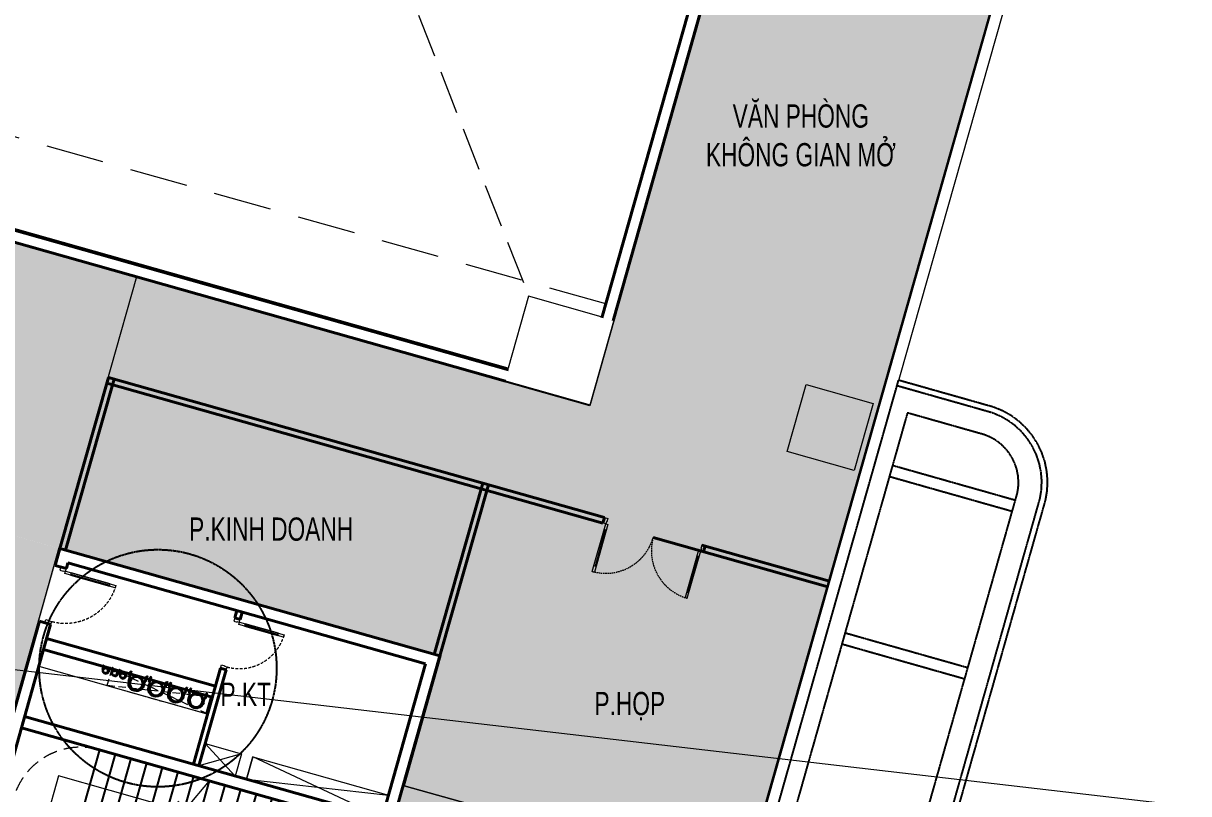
# Model space of a CAD drawing. Header units: millimetres. Extents: x -11451263 to 11578383104, y -507 to 1450429.
# Drawn here: x 11761732 to 11781803, y 1114769 to 1128043 of the extents above; entities that cross this region are included whole.
import ezdxf
from ezdxf.enums import TextEntityAlignment as Align

# ---------------------------------------------------------------- set-up
doc = ezdxf.new("R2010")
doc.units = ezdxf.units.MM
doc.header["$MEASUREMENT"] = 0
for name, pattern in [('CENTER2', [1.125, 0.75, -0.125, 0.125, -0.125]), ('DASH', [0.35, 0.25, -0.1]), ('DASHED2', [0.375, 0.25, -0.125]), ('HIDDEN', [0.375, 0.25, -0.125]), ('Xref_ST_MBDV Cot vach 30.7.2022$0$HIDDEN', [0.375, 0.25, -0.125]), ('Xref_ST_MBDV Cot vach 30.7.2022$0$HIDDEN2', [0.1875, 0.125, -0.0625])]:
    doc.linetypes.add(name, pattern=pattern)
doc.layers.get('0').update_dxf_attribs({"linetype": 'CONTINUOUS', "lineweight": 13})
doc.layers.get('Defpoints').update_dxf_attribs({"color": 5, "linetype": 'CONTINUOUS', "lineweight": 13})
for name, color, linetype, lineweight in [('00-N-GHI CHU', 150, 'CONTINUOUS', 9), ('1.Tuong', 251, 'CONTINUOUS', 35), ('CUA', 37, 'CONTINUOUS', 13), ('D-building block', 8, 'CONTINUOUS', 13), ('DO DIEN TICH THONG THUY', 141, 'CONTINUOUS', 13), ('KT-Chu viet', 255, 'CONTINUOUS', 20), ('KT-lomo nuoc', 3, 'HIDDEN', 5), ('KT-Net cat', 1, 'CONTINUOUS', 40), ('KT-Net cua', 87, 'CONTINUOUS', 9), ('KT-Net manh', 251, 'CONTINUOUS', 13), ('KT-Net thay', 7, 'CONTINUOUS', 25), ('KT-Net to mau', 159, 'CONTINUOUS', 18), ('SPE-MEP-HVAC', 140, 'CONTINUOUS', 0)]:
    doc.layers.add(name, color=color, linetype=linetype, lineweight=lineweight)
for name, color, linetype in [('1-Chu thich', 8, 'CONTINUOUS'), ('A-DRAIN', 251, 'CONTINUOUS'), ('canopy', 2, 'DASH'), ('KT-KT', 1, 'CONTINUOUS'), ('NDT Cap nuoc', 4, 'CONTINUOUS'), ('NDT Thoat nuoc rua', 3, 'CENTER2'), ('Xref_ST_MBDV Cot vach 30.7.2022$0$KT-Text', 7, 'CONTINUOUS')]:
    doc.layers.add(name, color=color, linetype=linetype)
doc.styles.add('AVANT', font='vntimeh.shx')
doc.styles.add('Xref_ST_MBDV Cot vach 30.7.2022$0$Arial', font='arial.ttf', dxfattribs={"width": 0.7})

# ---------------------------------------------------------------- blocks, each defined once
blk = doc.blocks.new('*U360')
blk.add_line((95, -76), (389, -1084))
for points in [[(1268, 474), (1210, 457), (1227, 400), (1237, 403), (1248, 364), (1296, 378)], [(-28, 96), (30, 113), (46, 55), (37, 52), (48, 14), (0, 0)], [(48, 14), (398, -1186), (437, -1175), (86, 25)], [(76, -82), (114, -71), (409, -1079), (370, -1090)]]:
    blk.add_lwpolyline(points, close=True)
at = {"linetype": 'Xref_ST_MBDV Cot vach 30.7.2022$0$HIDDEN', "ltscale": 200}
blk.add_arc((48, 14), 1250, 286.2659, 16.2659, dxfattribs=at)
blk = doc.blocks.new('*U361')
blk.add_line((-95, 77), (-285, 751))
for points in [[(-48, -14), (-293, 852), (-331, 842), (-87, -24)], [(-75, 83), (-114, 72), (-304, 745), (-266, 756)], [(27, -96), (-31, -113), (-47, -55), (-37, -52), (-48, -14), (0, 0)], [(-935, -368), (-877, -352), (-894, -294), (-903, -297), (-914, -258), (-962, -272)]]:
    blk.add_lwpolyline(points, close=True)
at = {"linetype": 'Xref_ST_MBDV Cot vach 30.7.2022$0$HIDDEN', "ltscale": 200}
blk.add_arc((-48, -14), 900, 105.7788, 195.7788, dxfattribs=at)
blk = doc.blocks.new('*U369')
blk.add_line((95, -77), (330, -910))
for points in [[(1094, 413), (1036, 397), (1052, 339), (1062, 342), (1073, 303), (1121, 317)], [(-27, 96), (31, 113), (47, 55), (37, 52), (48, 14), (0, 0)], [(48, 14), (338, -1011), (376, -1000), (87, 24)], [(75, -83), (114, -72), (349, -904), (311, -915)]]:
    blk.add_lwpolyline(points, close=True)
at = {"linetype": 'Xref_ST_MBDV Cot vach 30.7.2022$0$HIDDEN', "ltscale": 200}
blk.add_arc((48, 14), 1065, 285.7788, 15.7788, dxfattribs=at)
blk = doc.blocks.new('thang bs 1-Copy002')
at = {"layer": 'KT-Net manh'}
h = blk.add_hatch(color=256, dxfattribs=at)
edge = h.paths.add_edge_path(flags=0)
edge.add_arc((12073301, 1331886), 100, -105.8269, 254.1731, ccw=False)
blk.add_hatch(color=256, dxfattribs=at).paths.add_polyline_path([(12073401, 1331890), (12073384, 1331831), (12073336, 1331792), (12073274, 1331790), (12073222, 1331825), (12073201, 1331883), (12073218, 1331942), (12073267, 1331980), (12073328, 1331983), (12073380, 1331948)], flags=0)
at = {"layer": 'KT-Net cat'}
for p, q in [((12069477, 1336582), (12069559, 1336871)), ((12069559, 1336871), (12076101, 1335016)), ((12069477, 1336582), (12069669, 1336528)), ((12069669, 1336528), (12069697, 1336624)), ((12069697, 1336624), (12075854, 1334878)), ((12068686, 1333792), (12069204, 1335620)), ((12068892, 1333786), (12069396, 1335566)), ((12069204, 1335620), (12069396, 1335566)), ((12076101, 1335016), (12075295, 1332176)), ((12075854, 1334878), (12075104, 1332233)), ((12075104, 1332233), (12068947, 1333978)), ((12067881, 1330954), (12068700, 1333840)), ((12068128, 1331092), (12068892, 1333786)), ((12075721, 1331850), (12068892, 1333786)), ((12075694, 1331753), (12075721, 1331850)), ((12075694, 1331753), (12075884, 1331699)), ((12075886, 1331699), (12075914, 1331795)), ((12075914, 1331795), (12078058, 1331187)), ((12077408, 1328253), (12067881, 1330954)), ((12077271, 1328500), (12068128, 1331092)), ((12074449, 1330288, 0), (12074189, 1329374, 0)), ((12074449, 1330288, 0), (12075988, 1329851, 0)), ((12074600, 1330089, 0), (12074382, 1329319, 0)), ((12074600, 1330089, 0), (12075755, 1329762, 0)), ((12075755, 1329762, 0), (12075536, 1328992, 0)), ((12075988, 1329851, 0), (12075729, 1328937, 0)), ((12077871, 1329837), (12077679, 1329892)), ((12077492, 1328541), (12077299, 1328596))]:
    blk.add_line(p, q, dxfattribs=at)
at = {"layer": 'KT-Net cat', "extrusion": (-3.06658e-07, 5.48846e-07, 1)}
for p, q in [((12077679, 1329892), (12078058, 1331187)), ((12077871, 1329837), (12078250, 1331133)), ((12077271, 1328500), (12077299, 1328596)), ((12077408, 1328253), (12077492, 1328541))]:
    blk.add_line(p, q, dxfattribs=at)
at = {"layer": 'KT-Net cat'}
blk.add_lwpolyline([(12075694, 1331753), (12075886, 1331699)], dxfattribs=at)
at = {"layer": 'KT-Net manh'}
for p, q in [((12069530, 1332955, 0), (12069107, 1331464, 0)), ((12073840, 1331734, 0), (12069530, 1332955, 0)), ((12073840, 1331734, 0), (12073417, 1330242, 0)), ((12073417, 1330242, 0), (12069107, 1331464, 0))]:
    blk.add_line(p, q, dxfattribs=at)
at = {"layer": 'KT-Net manh', "linetype": 'DASHED2', "ltscale": 1000}
for p, q in [((12068757, 1332577, 0), (12068648, 1332192, 0)), ((12074299, 1331006, 0), (12074190, 1330621, 0))]:
    blk.add_line(p, q, dxfattribs=at)
at = {"layer": 'KT-Net manh', "elevation": 0}
blk.add_lwpolyline([(12072125, 1332869), (12071729, 1332397), (12071586, 1332510), (12071783, 1332179), (12071641, 1332292), (12071245, 1331820)], dxfattribs=at)
at = {"layer": 'KT-Net manh'}
blk.add_circle((12073301, 1331886, 0), 100, dxfattribs=at)
at = {"layer": 'KT-Net manh', "linetype": 'DASHED2', "ltscale": 1000}
for centre, start, end in [((12069912, 1332249, 0), 74.1732, 164.1732), ((12073144, 1331333, 0), 344.1732, 74.1732), ((12069803, 1331865, 0), 164.1732, 254.1732), ((12073035, 1330948, 0), 254.1732, 344.1732)]:
    blk.add_arc(centre, 1200, start, end, dxfattribs=at)
at = {"layer": 'KT-Net thay'}
for p, q in [((12070239, 1333404, 0), (12069898, 1332201, 0)), ((12070508, 1333328, 0), (12070167, 1332125, 0)), ((12070778, 1333251, 0), (12070437, 1332049, 0)), ((12071047, 1333175, 0), (12070706, 1331972, 0)), ((12071316, 1333099, 0), (12070976, 1331896, 0)), ((12071586, 1333022, 0), (12071245, 1331820, 0)), ((12071855, 1332946, 0), (12071514, 1331743, 0)), ((12072125, 1332869, 0), (12071784, 1331667, 0)), ((12072394, 1332793, 0), (12072053, 1331590, 0)), ((12072663, 1332717, 0), (12072322, 1331514, 0)), ((12072933, 1332640, 0), (12072592, 1331438, 0)), ((12073202, 1332564, 0), (12072861, 1331361, 0)), ((12073472, 1332488, 0), (12073131, 1331285, 0)), ((12069850, 1332215, 0), (12069768, 1331926, 0)), ((12069884, 1332153, 0), (12069830, 1331961, 0)), ((12069850, 1332215, 0), (12073179, 1331271, 0)), ((12069884, 1332153, 0), (12073117, 1331237, 0)), ((12069768, 1331926, 0), (12073097, 1330983, 0)), ((12069830, 1331961, 0), (12073062, 1331044, 0)), ((12069816, 1331913, 0), (12069475, 1330710, 0)), ((12070086, 1331836, 0), (12069745, 1330634, 0)), ((12070355, 1331760, 0), (12070014, 1330557, 0)), ((12070624, 1331684, 0), (12070283, 1330481, 0)), ((12070894, 1331607, 0), (12070553, 1330405, 0)), ((12071163, 1331531, 0), (12070822, 1330328, 0)), ((12071432, 1331455, 0), (12071092, 1330252, 0)), ((12071702, 1331378, 0), (12071361, 1330176, 0)), ((12071971, 1331302, 0), (12071630, 1330099, 0)), ((12072241, 1331225, 0), (12071900, 1330023, 0)), ((12072510, 1331149, 0), (12072169, 1329946, 0)), ((12073117, 1331237, 0), (12073062, 1331044, 0)), ((12073179, 1331271, 0), (12073097, 1330983, 0)), ((12072779, 1331073, 0), (12072438, 1329870, 0)), ((12073049, 1330996, 0), (12072708, 1329794, 0))]:
    blk.add_line(p, q, dxfattribs=at)
at = {"layer": 'KT-Net thay', "elevation": 0}
blk.add_lwpolyline([(12072779, 1331073), (12072878, 1330395), (12072438, 1329870)], dxfattribs=at)
at = {"layer": 'CUA', "rotation": 269.9519409563266}
for name, p, xscale in [('*U361', (12069669, 1336528), -1.000000000000001), ('*U369', (12075892, 1329879, 0), -1), ('*U360', (12077299, 1328596), -1.000000000000001)]:
    blk.add_blockref(name, p, dxfattribs=dict(at, xscale=xscale))
blk = doc.blocks.new('U')
at = {"layer": '00-N-GHI CHU'}
for p, q in [((-166, 79), (-164, 80)), ((-166, 72), (-166, 79)), ((-166, 79), (-158, 79)), ((-166, 72), (-164, 70)), ((-166, 72), (-158, 72)), ((-164, 70), (-164, 80)), ((-158, 80), (-164, 80)), ((-158, 70), (-164, 70)), ((-156, 80), (-150, 80)), ((-156, 70), (-150, 70)), ((-73, 80), (-150, 80)), ((-150, 79), (-122, 79)), ((-150, 72), (-122, 72)), ((-73, 70), (-150, 70)), ((-166, -72), (-164, -70)), ((-166, -72), (-158, -72)), ((-166, -72), (-166, -79)), ((-166, -79), (-158, -79)), ((-166, -79), (-164, -80)), ((-158, -70), (-164, -70)), ((-164, -70), (-164, -80)), ((-158, -80), (-164, -80)), ((-156, -70), (-150, -70)), ((-156, -80), (-150, -80)), ((-73, -70), (-148, -70)), ((-148, -72), (-122, -72)), ((-148, -79), (-122, -79)), ((-73, -80), (-148, -80)), ((-122, -70), (-122, -80))]:
    blk.add_line(p, q, dxfattribs=at)
for points in [[(-150, 65), (-157, 65), (-158, 67), (-158, 84), (-157, 86), (-150, 86)], [(-150, -65), (-157, -65), (-158, -67), (-158, -84), (-157, -86), (-150, -86)], [(-150, -89), (-150, -61), (-148, -61), (-148, -89)]]:
    blk.add_lwpolyline(points, close=True, dxfattribs=at)
for points in [[(-156, 65, -0.8), (-156, 70, -0.4), (-156, 80, -0.8), (-156, 86)], [(-156, -65, 0.8), (-156, -70, 0.4), (-156, -80, 0.8), (-156, -86)]]:
    blk.add_lwpolyline(points, format="xyb", dxfattribs=at)
for radius in [80.4, 70]:
    blk.add_arc((-73, 0), radius, 270, 90, dxfattribs=at)
blk = doc.blocks.new('ong thoat xi')
at = {"layer": '1-Chu thich', "color": 30}
for p, q in [((-75.4, 61.7), (-75.4, 65.3)), ((-65.8, 66.9), (-73.8, 66.9)), ((-65.7, 60.2), (-73.8, 60.2)), ((-65.8, 67.4), (-65.8, 59.5)), ((-65.5, 68.7), (-61.8, 68.7)), ((-65.5, 66.1), (-61.9, 66.1)), ((-65.5, 60.8), (-61.9, 60.8)), ((-65.5, 58.2), (-61.8, 58.2)), ((-60.7, 70.1), (-61.5, 70.1)), ((-60.7, 70.1), (-61.5, 70.1)), ((-61.5, 70.1), (-61.5, 56.8)), ((-60.7, 56.8), (-61.5, 56.8)), ((-60.7, 70.1), (-60.7, 56.8)), ((-54.9, 70.1), (-54.1, 70.1)), ((-54.9, 70.1), (-54.9, 56.8)), ((-54.9, 70.1), (-54.1, 70.1)), ((-54.9, 56.8), (-54.1, 56.8)), ((-54.1, 70.1), (-54.1, 56.8)), ((-50.1, 68.7), (-53.8, 68.7)), ((-50.1, 58.2), (-53.8, 58.2)), ((-50.1, 66.1), (-53.7, 66.1)), ((-50.1, 60.8), (-53.7, 60.8)), ((-49.8, 67.4), (-49.8, 59.5)), ((-32.7, 66.9), (-49.8, 66.9)), ((-29.1, 60), (-49.8, 60)), ((1.7, 60), (-41.2, 60)), ((-41.2, 57.9), (-41.2, 60)), ((-41.2, 57.9), (-41.2, 60)), ((-41.2, 57.9), (-41.2, 60)), ((1.7, 57.9), (-41.2, 57.9)), ((-32.7, 60), (-32.7, 66.9)), ((-75.4, -61.9), (-75.4, -65.5)), ((-65.7, -60.4), (-73.8, -60.4)), ((-65.8, -67.1), (-73.8, -67.1)), ((-65.8, -67.6), (-65.8, -59.7)), ((-65.5, -58.4), (-61.8, -58.4)), ((-65.5, -61), (-61.9, -61)), ((-65.5, -66.3), (-61.9, -66.3)), ((-65.5, -68.9), (-61.8, -68.9)), ((-60.7, -57), (-61.5, -57)), ((-61.5, -70.3), (-61.5, -57)), ((-60.7, -70.3), (-61.5, -70.3)), ((-60.7, -70.3), (-61.5, -70.3)), ((-60.7, -70.3), (-60.7, -57)), ((-54.9, -70.3), (-54.9, -57)), ((-54.9, -57), (-54.1, -57)), ((-54.9, -70.3), (-54.1, -70.3)), ((-54.9, -70.3), (-54.1, -70.3)), ((-54.1, -70.3), (-54.1, -57)), ((-50.1, -58.4), (-53.8, -58.4)), ((-50.1, -68.9), (-53.8, -68.9)), ((-50.1, -61), (-53.7, -61)), ((-50.1, -66.3), (-53.7, -66.3)), ((-49.8, -67.6), (-49.8, -59.7)), ((-30.9, -60.2), (-49.8, -60.2)), ((-34.5, -67.1), (-49.8, -67.1)), ((1.7, -58.2), (-41.2, -58.2)), ((-41.2, -58.2), (-41.2, -60.2)), ((-41.2, -58.2), (-41.2, -60.2)), ((1.7, -60.2), (-41.2, -60.2)), ((-34.5, -60.2), (-34.5, -67.1))]:
    blk.add_line(p, q, dxfattribs=at)
for centre, major_axis, start_param, end_param in [((-73.8, 65.3), (1.13, 1.13), 0.811456, 2.360542), ((-73.8, 61.7), (1.1, 1.1), 2.356194, 3.926991), ((-63.4, 67.4), (1.7, -1.7), 3.370391, 4.48359), ((-55.8, 63.4), (7.09, -7.09), 3.657341, 4.196641), ((-63.4, 59.5), (1.7, -1.7), 3.370391, 4.48359), ((-63.9, 67.4), (1.7, -1.7), 0.228799, 1.341997), ((-63.9, 67.4), (1.7, -1.7), 0.228799, 1.341997), ((-71.5, 63.4), (7.09, -7.09), 0.515748, 1.055048), ((-71.5, 63.4), (7.09, -7.09), 0.515748, 1.055048), ((-63.9, 59.5), (1.7, -1.7), 0.228799, 1.341997), ((-63.9, 59.5), (1.7, -1.7), 0.228799, 1.341997), ((0, 0), (38.9, -38.9), 0.785398, 7.068583), ((-51.7, 67.4), (1.7, 1.7), 1.799595, 2.912794), ((-51.7, 67.4), (1.7, -1.7), 3.370391, 4.48359), ((-44.1, 63.4), (7.09, 7.09), 2.086544, 2.625845), ((-44.1, 63.4), (7.09, 7.09), 2.086544, 2.625845), ((-51.7, 59.5), (1.7, 1.7), 1.799595, 2.912794), ((-51.7, 59.5), (1.7, 1.7), 1.799595, 2.912794), ((-52.2, 67.4), (1.7, -1.7), 0.228799, 1.341997), ((-59.8, 63.4), (7.09, 7.09), -1.055048, -0.515748), ((-52.2, 59.5), (1.7, 1.7), -1.341997, -0.228799), ((0, -0.1), (34.1, -34.1), 0.785398, 7.068583), ((0.3, -0.1), (42.5, -42.5), 5.497787, 8.63938), ((0.3, -0.1), (41, -41), 5.497787, 8.63938), ((-73.8, -61.9), (1.1, 1.1), 0.785398, 2.356194), ((-73.8, -65.5), (1.13, 1.13), 2.351847, 3.900932), ((-63.4, -59.7), (1.7, -1.7), 3.370391, 4.48359), ((-55.8, -63.6), (7.09, 7.09), 2.086544, 2.625845), ((-63.4, -67.6), (1.7, 1.7), 1.799595, 2.912794), ((-63.9, -59.7), (1.7, -1.7), 0.228799, 1.341997), ((-63.9, -59.7), (1.7, -1.7), 0.228799, 1.341997), ((-71.5, -63.6), (7.09, -7.09), 0.515748, 1.055048), ((-71.5, -63.6), (7.09, -7.09), 0.515748, 1.055048), ((-63.9, -67.6), (1.7, -1.7), 0.228799, 1.341997), ((-63.9, -67.6), (1.7, -1.7), 0.228799, 1.341997), ((-51.7, -59.7), (1.7, -1.7), 3.370391, 4.48359), ((-51.7, -59.7), (1.7, -1.7), 3.370391, 4.48359), ((-44.1, -63.6), (7.09, 7.09), 2.086544, 2.625845), ((-44.1, -63.6), (7.09, 7.09), 2.086544, 2.625845), ((-51.7, -67.6), (1.7, 1.7), 1.799595, 2.912794), ((-51.7, -67.6), (1.7, 1.7), 1.799595, 2.912794), ((-52.2, -59.7), (1.7, -1.7), 0.228799, 1.341997), ((-59.8, -63.6), (7.09, -7.09), 0.515748, 1.055048), ((-52.2, -67.6), (1.7, -1.7), 0.228799, 1.341997)]:
    blk.add_ellipse(centre, major_axis=major_axis, ratio=1, start_param=start_param, end_param=end_param, dxfattribs=at)
blk = doc.blocks.new('CNTPO')
at = {"layer": 'SPE-MEP-HVAC'}
for p in [(11446998, 1116965), (11449955, 1116441)]:
    blk.add_line(p, (11449873, 1116152), dxfattribs=at)
at = {"layer": 'Xref_ST_MBDV Cot vach 30.7.2022$0$KT-Text'}
for centre, radius in [((11448148, 1116889, 0), 48.1), ((11448148, 1116889, 0), 42.1), ((11448306, 1116847, 0), 48.1), ((11448306, 1116847, 0), 42.1), ((11448446, 1116803, 0), 48.1), ((11448446, 1116803, 0), 42.1)]:
    blk.add_circle(centre, radius, dxfattribs=at)
at = {"layer": '1.Tuong', "xscale": 0.7994593806497657, "yscale": 0.7994593806497657, "zscale": 0.7994593806497657, "rotation": 253.5359467557278}
for p in [(11448136, 1116840, 0), (11448294, 1116798, 0), (11448434, 1116754, 0)]:
    blk.add_blockref('U', p, dxfattribs=at)
at = {"layer": 'NDT Cap nuoc', "xscale": -2.272727272727274, "yscale": 2.272727272727274, "zscale": 2.272727272727274, "rotation": 73.71453603611039}
for p in [(11448678, 1116671), (11449020, 1116575), (11449361, 1116475), (11449708, 1116376)]:
    blk.add_blockref('ong thoat xi', p, dxfattribs=at)
at = {"layer": 'Defpoints', "style": 'AVANT', "width": 0.7}
for s, p in [('c4', (11448170, 1116857, 0)), ('c3', (11448327, 1116816, 0)), ('c2', (11448466, 1116772, 0))]:
    blk.add_text(s, height=40.5, rotation=343.5359, dxfattribs=at).set_placement(p, align=Align.RIGHT)
blk = doc.blocks.new('AAAAW')
at = {"layer": 'KT-Net manh'}
blk.add_line((12080383, 1115076), (12079757, 1115252), dxfattribs=at)
for points in [[(12080491, 1115460), (12079757, 1115252), (12079866, 1115637), (12080383, 1115076)], [(12079866, 1115637), (12080491, 1115460), (12080383, 1115076)]]:
    blk.add_lwpolyline(points, dxfattribs=at)
blk.add_lwpolyline([(12080575, 1115021), (12080684, 1115406), (12083021, 1114746), (12082912, 1114361), (12080684, 1115406), (12080575, 1115021), (12083021, 1114746), (12082912, 1114361)], close=True, dxfattribs=at)
blk = doc.blocks.new('qwqew')
at = {"true_color": 0xd0c825}
h = blk.add_hatch(color=52, dxfattribs=at)
h.dxf.hatch_style = 1
edge = h.paths.add_edge_path()
edge.add_line((11754824, 1150609), (11748262, 1152443))
edge.add_line((11748262, 1152443), (11744474, 1138924))
edge.add_arc((11739942, 1140193), 4706, 292.0392, 344.3468, ccw=False)
edge.add_line((11741708, 1135831), (11742588, 1133918))
edge.add_line((11742588, 1133918), (11740642, 1131561))
edge.add_line((11740642, 1131561), (11737137, 1127341))
edge.add_line((11737137, 1127341), (11735270, 1125103))
edge.add_line((11735270, 1125103), (11731823, 1127950))
edge.add_line((11731823, 1127950), (11730423, 1126253))
edge.add_line((11730423, 1126253), (11730538, 1126158))
edge.add_line((11730538, 1126158), (11728659, 1123883))
edge.add_line((11728659, 1123883), (11731050, 1121909))
edge.add_line((11731050, 1121909), (11732928, 1124183))
edge.add_line((11732928, 1124183), (11737285, 1120586))
edge.add_line((11737285, 1120586), (11730981, 1112953))
edge.add_line((11730981, 1112953), (11743193, 1102867))
edge.add_line((11743193, 1102867), (11740787, 1099947))
edge.add_arc((11729359, 1082941), 20488, 48.7831, 56.0991, ccw=False)
edge.add_arc((11750762, 1106171), 11116, 224.6943, 260.4133)
edge.add_arc((11754747, 1116684), 22252, 254.7926, 293.0602)
edge.add_line((11763464, 1096209), (11764345, 1099327))
edge.add_line((11764345, 1099327), (11767672, 1111101))
edge.add_line((11767672, 1111101), (11760690, 1113074))
edge.add_line((11760690, 1113074), (11762363, 1118992))
edge.add_line((11762363, 1118992), (11760631, 1119482))
edge.add_line((11760631, 1119482), (11756484, 1104806))
edge.add_line((11756484, 1104806), (11747006, 1107484))
edge.add_line((11747006, 1107484), (11747822, 1110371))
edge.add_line((11747822, 1110371), (11746714, 1110684))
edge.add_line((11746714, 1110684), (11748373, 1116554))
edge.add_line((11748373, 1116554), (11749134, 1119249))
edge.add_line((11749134, 1119249), (11745670, 1120228))
edge.add_line((11745670, 1120228), (11746581, 1123453))
edge.add_line((11746581, 1123453), (11762363, 1118993))
edge.add_line((11762363, 1118993), (11768907, 1117143))
edge.add_line((11768907, 1117143), (11768104, 1114302))
edge.add_line((11768104, 1114302), (11769355, 1113948))
edge.add_line((11769355, 1113948), (11769355, 1113948))
edge.add_line((11769355, 1113948), (11773974, 1112638))
edge.add_line((11773974, 1112638), (11780901, 1137046))
edge.add_line((11780901, 1137046), (11776253, 1138360))
edge.add_line((11776253, 1138360), (11771480, 1121471))
edge.add_line((11771480, 1121471), (11748510, 1127979))
edge.add_line((11748510, 1127979), (11754824, 1150609))
blk = doc.blocks.new('khgklh')
at = {"layer": 'canopy', "ltscale": 5}
for p, q in [((31399, 5694, 0), (37182, 26090, 0)), ((37334, 25527, 0), (31824, 6093, 0)), ((39193, 24020, 0), (37077, 24620, 0)), ((39139, 23828, 0), (37022, 24428, 0)), ((38375, 21134, 0), (36258, 21734, 0)), ((38320, 20941, 0), (36204, 21542, 0))]:
    blk.add_line(p, q, dxfattribs=at)
at = {"layer": 'canopy', "ltscale": 5, "elevation": 0}
for points in [[(34638, 6122), (39695, 23956), (39715, 24026), (39742, 24191), (39749, 24358), (39735, 24524), (39702, 24688), (39648, 24846), (39576, 24997), (39486, 25137), (39379, 25266), (39257, 25381), (39123, 25480), (38977, 25561), (38823, 25625), (37679, 25949), (37182, 26090)], [(34543, 6154), (39599, 23984), (39617, 24048), (39642, 24201), (39649, 24356), (39636, 24510), (39605, 24662), (39555, 24808), (39488, 24948), (39405, 25078), (39306, 25197), (39193, 25304), (39068, 25395), (38933, 25471), (38790, 25530), (37652, 25853), (37154, 25994)], [(34164, 6284), (39214, 24093), (39226, 24135), (39244, 24242), (39248, 24348), (39239, 24453), (39218, 24557), (39184, 24657), (39138, 24753), (39081, 24842), (39014, 24923), (38936, 24996), (38851, 25059), (38759, 25110), (38659, 25151), (37543, 25468), (37334, 25527)], [(37045, 25609), (37045, 25609)]]:
    blk.add_lwpolyline(points, dxfattribs=at)
blk = doc.blocks.new('*U487')
for p, q in [((857, 1483), (875, 1519)), ((866, 1501), (1447, 1209)), ((1438, 1191), (1456, 1227)), ((130, 36), (112, 0)), ((121, 18), (702, -274)), ((711, -256), (693, -292))]:
    blk.add_line(p, q)
for points in [[(719, 1653), (692, 1600), (745, 1573), (750, 1582), (786, 1564), (808, 1608)], [(786, 1564), (768, 1528), (1527, 1146), (1545, 1182)], [(-89, 45), (-62, 99), (-9, 72), (-13, 63), (22, 45), (0, 0)], [(22, 45), (40, 80), (800, -301), (782, -337)]]:
    blk.add_lwpolyline(points, close=True)
at = {"linetype": 'Xref_ST_MBDV Cot vach 30.7.2022$0$HIDDEN2', "ltscale": 200}
for centre, start, end in [((786, 1564), 243.3236, 333.3235), ((22, 45), 333.3236, 63.3236)]:
    blk.add_arc(centre, 850, start, end, dxfattribs=at)
blk = doc.blocks.new('A$C59794006')
at = {"layer": 'NDT Thoat nuoc rua'}
blk.add_circle((-37783, 91622, 0), 2044, dxfattribs=at)
blk = doc.blocks.new('*U494')
at = {"layer": 'KT-lomo nuoc', "ltscale": 500}
for p, q in [((-1608, -808), (-135, 268)), ((-1743, -540), (0, 0))]:
    blk.add_line(p, q, dxfattribs=at)
blk.add_lwpolyline([(-1608, -808), (-1743, -540), (-135, 268), (0, 0)], close=True, dxfattribs=at)
blk = doc.blocks.new('*U489')
blk.add_line((70, 100), (70, 700))
for points in [[(50, 0), (50, 800), (90, 800), (90, 0)], [(50, 100), (90, 100), (90, 700), (50, 700)], [(0, -100), (60, -100), (60, -40), (50, -40), (50, 0), (0, 0)], [(900, -100), (840, -100), (840, -40), (850, -40), (850, 0), (900, 0)]]:
    blk.add_lwpolyline(points, close=True)
at = {"linetype": 'Xref_ST_MBDV Cot vach 30.7.2022$0$HIDDEN', "ltscale": 200}
blk.add_arc((50, 0), 800, 0, 90, dxfattribs=at)

msp = doc.modelspace()

# ---------------------------------------------------------------- linework, layer by layer
at = {"layer": 'D-building block', "linetype": 'DASHED2', "ltscale": 4000}
msp.add_line((11771763.9, 1123209.6), (11749092.1, 1129616), dxfattribs=at)
at = {"layer": 'Defpoints', "elevation": 0}
msp.add_lwpolyline([(11748248.2, 1118462.2), (11790392.9, 1113555.9), (11821182.7, 1113555.9)], dxfattribs=at)
at = {"layer": 'DO DIEN TICH THONG THUY'}
msp.add_lwpolyline([(11762362.8, 1118992), (11763690, 1123678.6), (11771494.9, 1121467.1), (11776263.1, 1138341.3), (11780891.6, 1137033.4), (11773982.9, 1112654.4), (11769372.8, 1113957.1), (11769541.2, 1114552.8), (11768290.3, 1114906.6), (11768925.1, 1117153.3), (11762366.9, 1119006.5)], dxfattribs=at)
msp.add_lwpolyline([(11773635.2, 1129887.3), (11771685.5, 1122987.5), (11770434.5, 1123341), (11770085, 1122104.1), (11749256.3, 1127989.7, 0.3525823), (11749581.3, 1128892.6, 0.2247931)], format="xyb", dxfattribs=at)
msp.add_lwpolyline([(11775215.7, 1121818.5), (11776370.5, 1121492.2), (11776044.2, 1120337.5), (11774889.4, 1120663.8)], close=True, dxfattribs=at)
at = {"layer": 'KT-Net cat'}
for p, q in [((11771695.9, 1122969, 0), (11778197, 1145975.8, 0)), ((11771888.4, 1122914.6, 0), (11778403, 1145969.3, 0)), ((11770091.4, 1122071.5, 0), (11748727.9, 1128108.2, 0)), ((11770037, 1121879, 0), (11748481.1, 1127970.1, 0)), ((11763171.7, 1121844.6, 0), (11771715.1, 1119430.4, 0)), ((11763198.9, 1121940.8, 0), (11771742.3, 1119526.7, 0)), ((11772581.2, 1119185.7, 0), (11775590, 1118335.5, 0)), ((11773416.8, 1119053.5, 0), (11775617.2, 1118431.7, 0))]:
    msp.add_line(p, q, dxfattribs=at)
for points in [[(11762362.8, 1118992), (11763198.9, 1121940.8)], [(11762459, 1118964.8), (11763295.1, 1121913.5)], [(11768811, 1117170.1), (11769647.1, 1120118.8)], [(11768907.2, 1117142.8), (11769743.3, 1120091.5)]]:
    msp.add_lwpolyline(points, dxfattribs=at)
at = {"layer": 'KT-Net cua', "elevation": 0}
for points in [[(11776385.3, 1160607.1), (11779301, 1148566), (11781270.9, 1140000.9, -0.1335933), (11781131.8, 1137880.6), (11770731.8, 1101202.2, -0.2732098), (11748910.3, 1095210.3, -0.1573449), (11742852.8, 1098359.6, 0.36343), (11716583.9, 1098930.5)], [(11776606.2, 1160544.7), (11779495.6, 1148611.9), (11781466.4, 1140043.2, -0.1334181), (11781322.8, 1137820.8), (11770910.5, 1101099.3, -0.2736962), (11748867.3, 1095014.7, -0.1569564), (11742715.7, 1098213.8, 0.3630404), (11716725.1, 1098787.4)]]:
    msp.add_lwpolyline(points, format="xyb", dxfattribs=at)
at = {"layer": 'KT-Net manh', "linetype": 'DASH', "ltscale": 3000}
msp.add_line((11757035.2, 1157507, 0), (11770444.9, 1123322.5), dxfattribs=at)

# ---------------------------------------------------------------- block references
at = {"layer": 'A-DRAIN', "rotation": 0.0480590436733855}
msp.add_blockref('thang bs 1-Copy002', (-306070.3, -228002.2), dxfattribs=at)
at = {"layer": 'KT-KT'}
msp.add_blockref('CNTPO', (315000, 0), dxfattribs=at)
at = {"layer": 'KT-Net cat'}
msp.add_blockref('AAAAW', (-315000.5, -2.3), dxfattribs=at)
at = {"layer": 'KT-Net to mau'}
msp.add_blockref('qwqew', (0, 0, 0), dxfattribs=at)

# ---------------------------------------------------------------- texts
at = {"layer": 'KT-Chu viet', "insert": (11765562.9, 1116683.4), "char_height": 400, "attachment_point": 2, "style": 'Xref_ST_MBDV Cot vach 30.7.2022$0$Arial'}
msp.add_mtext('P.KT', dxfattribs=at)

# ---------------------------------------------------------------- next in the draw order: block references
at = {"layer": 'canopy'}
msp.add_blockref('khgklh', (11739624.7, 1095803.1, 0), dxfattribs=at)

# ---------------------------------------------------------------- next in the draw order: linework, layer by layer
at = {"layer": 'DO DIEN TICH THONG THUY'}
for points in [[(11774674.3, 1132718.8), (11771490.8, 1121452.6), (11748462.5, 1127959.8), (11754853.3, 1150576.3)], [(11742605.7, 1133915.5), (11735441.4, 1125240.3), (11738834, 1122438.6), (11736987.4, 1120202.5), (11745087, 1113513.3), (11747319.6, 1112882.4), (11747546.6, 1113686), (11757939.7, 1110749.2), (11758747.3, 1113607.3), (11744414.9, 1117661.1), (11741041.3, 1120447.1), (11744113.2, 1124166.9), (11746585.5, 1123468.3), (11760649.1, 1119491.7), (11759031, 1113765.6), (11760734.1, 1113284.1), (11762352.4, 1119010.6), (11768924, 1117147.2), (11768290.1, 1114906.3), (11769541.1, 1114552.8), (11769373.5, 1113959.8), (11773964.5, 1112658.1), (11779283.3, 1131416.4)]]:
    msp.add_lwpolyline(points, dxfattribs=at)
at = {"layer": 'KT-Net cat'}
for p, q in [((11771715.1, 1119430.4, 0), (11771742.3, 1119526.7, 0)), ((11773447.3, 1118941, 0), (11773474.5, 1119037.2, 0)), ((11765372.9, 1117799.5), (11765408, 1117923.7)), ((11765372.9, 1117799.5), (11765469.1, 1117772.3)), ((11765469.1, 1117772.3), (11765504.2, 1117896.5)), ((11765040.9, 1116624.6), (11762133.8, 1117446.1)), ((11764986.5, 1116432.1), (11762079.4, 1117253.6)), ((11764660.8, 1115279.5), (11765128.1, 1116933.4)), ((11764757, 1115252.3), (11765224.4, 1116906.2)), ((11765128.1, 1116933.4), (11765224.4, 1116906.2))]:
    msp.add_line(p, q, dxfattribs=at)

# ---------------------------------------------------------------- next in the draw order: block references
at = {"layer": 'CUA'}
for name, p, rotation in [('*U487', (11771715.1, 1119430.4, 0), 280.8976534761976), ('*U489', (11765469.1, 1117772.3), 254.2212262593835)]:
    msp.add_blockref(name, p, dxfattribs=dict(at, rotation=rotation))
at = {"layer": 'KT-lomo nuoc', "linetype": 'HIDDEN', "xscale": -1, "rotation": 10.89765347559021}
msp.add_blockref('*U494', (11763172.7, 1116632.9, 0), dxfattribs=at)
at = {"layer": 'NDT Thoat nuoc rua'}
msp.add_blockref('A$C59794006', (11801833.1, 1025309.3, 0), dxfattribs=at)

# ---------------------------------------------------------------- next in the draw order: texts
at = {"layer": 'KT-Chu viet', "char_height": 400, "attachment_point": 2, "style": 'Xref_ST_MBDV Cot vach 30.7.2022$0$Arial'}
for s, insert, width in [('{\\fArial|b0|i0|c163|p34;VĂN PHÒNG }\\PKHÔNG GIAN MỞ', (11775123.1, 1126646), 4688.768), ('\\pi-1200,l1600,t1600;P.KINH DOANH', (11765800.6, 1119528.6), 3470.587), ('\\pi-1200,l1600,t1600;P.HỌP', (11771977.5, 1116522.9), 3470.587)]:
    msp.add_mtext(s, dxfattribs=dict(at, insert=insert, width=width))

doc.saveas('drawing.dxf')
